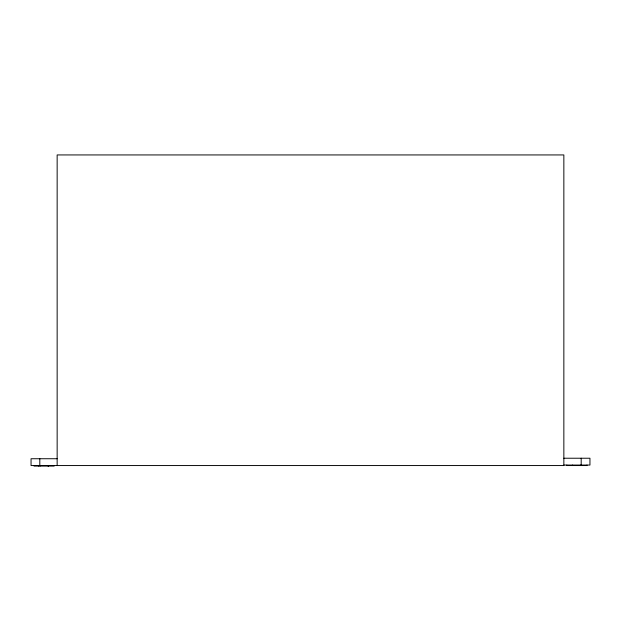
<?xml version="1.0" encoding="UTF-8"?>
<svg xmlns="http://www.w3.org/2000/svg" width="621" height="621" viewBox="0 0 621 621"><rect width="100%" height="100%" fill="white"/><g stroke="black" fill="none" stroke-linecap="round" stroke-linejoin="round"><path stroke-width="0.93" d="M563.852 458.228L589.95 458.228L589.95 465.059L563.852 465.059M57.148 458.733L31.05 458.733L31.05 465.556L563.852 465.556L563.852 154.939L57.148 154.939L57.148 465.556M586.969 465.059L586.969 465.556L566.833 465.556L566.833 465.059M581.186 458.228L581.186 465.059M580.922 465.059L580.922 465.556M572.647 465.059L572.647 465.556M54.167 465.556L54.167 466.06L34.031 466.06L34.031 465.556M48.353 465.556L48.353 466.06M48.12 465.556L48.12 466.06M40.078 465.556L40.078 466.06M39.814 458.733L39.814 465.556M38.642 465.556L38.642 466.06"/></g></svg>
